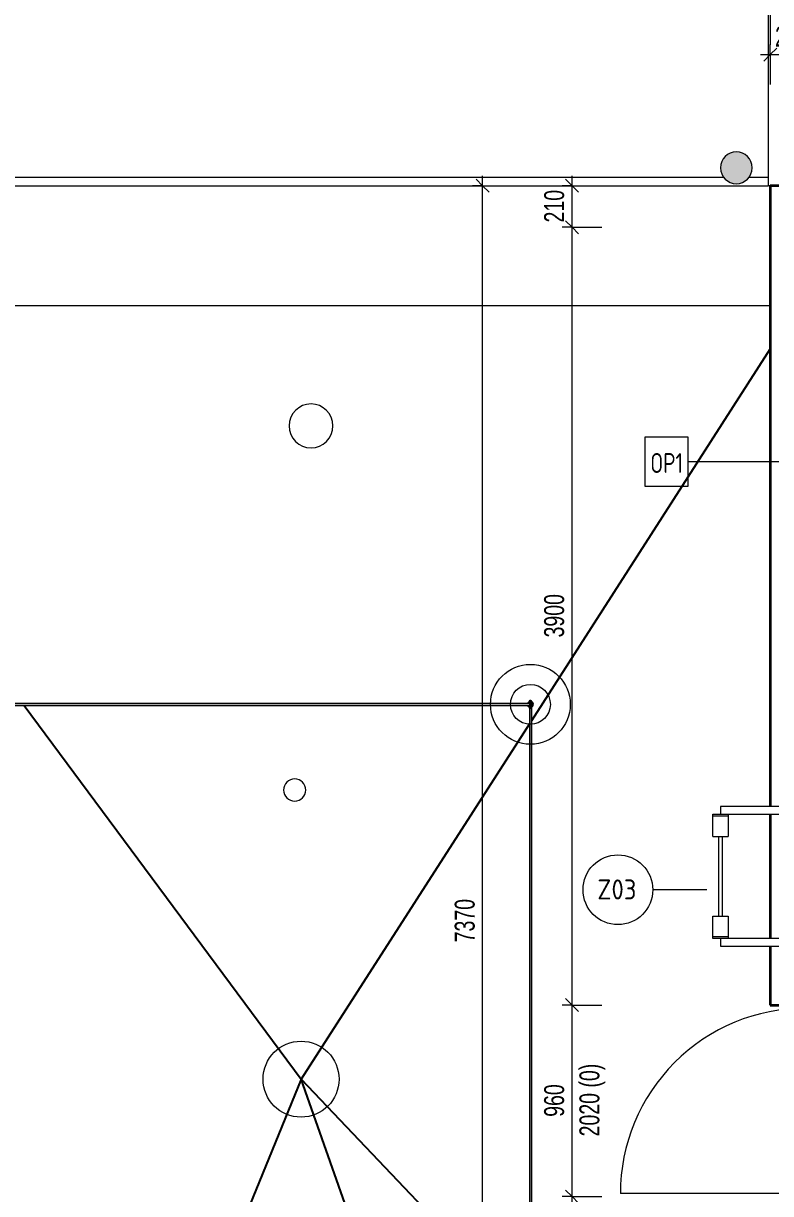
# Model space of a CAD drawing. Header units: millimetres. Extents: x -2854 to 232784, y -45352 to 20466.
# Drawn here: x 12609 to 16356, y -20988 to -15121 of the extents above; entities that cross this region are included whole.
import ezdxf

# ---------------------------------------------------------------- set-up
doc = ezdxf.new("R2010")
doc.units = ezdxf.units.MM
doc.linetypes.add('Čerchovaná se dvěma tečkami', pattern=[2.59, 1, -0.53, 0, -0.53, 0, -0.53])
for name, color, linetype, lineweight in [('A-ANNO-DIMS', 211, 'Continuous', 9), ('A-ANNO-DIMS-50', 211, 'Continuous', 9), ('A-DOOR', 31, 'Continuous', 13), ('A-DOOR-FRAM', 31, 'Continuous', 25), ('A-FLOR-HRAL', 11, 'Continuous', 13), ('A-ROOF', 132, 'Continuous', 13), ('A-ROOF-OTLN', 132, 'Continuous', 13), ('A-WALL', 113, 'Continuous', 13), ('A-WALL-IDEN', 211, 'Continuous', 9), ('E-POWR-DROP', 130, 'Continuous', 13), ('M-HVAC-CDFF', 50, 'Continuous', 13), ('P-SANR-FIXT', 6, 'Continuous', 13), ('Q-SPCQ', 91, 'Continuous', 13), ('Q-SPCQ-IDEN', 132, 'Continuous', 9)]:
    doc.layers.add(name, color=color, linetype=linetype, lineweight=lineweight)
doc.styles.add('Arial_1', font='arial.ttf', dxfattribs={"width": 0.7, "height": 100})
doc.styles.add('ISOCPEUR', font='isocpeur.ttf', dxfattribs={"width": 0.9, "height": 100})
doc.styles.add('ISOCPEUR_2', font='isocpeur.ttf', dxfattribs={"width": 0.75, "height": 100})
doc.dimstyles.new('Vnitřní_-_průhledné', dxfattribs={"dimscale": 304.8, "dimtxt": 102.02594, "dimasz": 0.213255, "dimexe": 0.164042, "dimexo": 0.0625, "dimgap": 0.032808, "dimtad": 1, "dimdec": 0, "dimrnd": 5, "dimzin": 0, "dimdsep": 46, "dimtxsty": 'Arial_1', "dimblk1": 'OBLIQUE', "dimblk2": 'OBLIQUE', "dimsah": 1, "dimcen": 0.09, "dimdle": 0.164042, "dimazin": 0, "dimtfac": 1, "dimtdec": 4, "dimtix": 1, "dimtmove": 0, "dimatfit": 3, "dimfxl": 0.492126, "dimfxlon": 1, "dimtvp": 1, "dimtolj": 1, "dimtzin": 0, "dimarcsym": 2})

# ---------------------------------------------------------------- blocks, each defined once
blk = doc.blocks.new('Zábradlí - Záchytný systém kotva-1301747-2NP_NÁVRH A')
at = {"layer": 'A-FLOR-HRAL', "flags": 128}
for points in [[(-17, -4), (-17.1, -4), (-17.3, -4), (-17.5, -4), (-17.6, -3.9), (-17.8, -3.9), (-17.9, -3.9), (-18.1, -3.8), (-18.2, -3.8), (-18.4, -3.7), (-18.5, -3.7), (-18.7, -3.6), (-18.8, -3.5), (-19, -3.5), (-19.1, -3.4), (-19.2, -3.3), (-19.4, -3.2), (-19.5, -3.1), (-19.6, -3), (-19.7, -2.9), (-19.8, -2.8), (-20, -2.7), (-20.1, -2.5), (-20.2, -2.4), (-20.3, -2.3), (-20.3, -2.2), (-20.4, -2), (-20.5, -1.9), (-20.6, -1.7), (-20.6, -1.6), (-20.7, -1.4), (-20.8, -1.3), (-20.8, -1.1), (-20.9, -1), (-20.9, -0.8), (-20.9, -0.7), (-20.9, -0.5), (-21, -0.4), (-21, -0.2), (-21, 0), (-21, 0.1), (-21, 0.3), (-21, 0.4), (-20.9, 0.6), (-20.9, 0.8), (-20.9, 0.9), (-20.8, 1.1), (-20.8, 1.2), (-20.7, 1.4), (-20.7, 1.5), (-20.6, 1.7), (-20.5, 1.8), (-20.5, 2), (-20.4, 2.1), (-20.3, 2.2), (-20.2, 2.4), (-20.1, 2.5), (-20, 2.6), (-19.9, 2.7), (-19.8, 2.8), (-19.7, 3), (-19.6, 3.1), (-19.4, 3.2), (-19.3, 3.3), (-19.2, 3.3), (-19, 3.4), (-18.9, 3.5), (-18.8, 3.6), (-18.6, 3.7), (-18.5, 3.7), (-18.3, 3.8), (-18.2, 3.8), (-18, 3.9), (-17.9, 3.9), (-17.7, 3.9), (-17.5, 4), (-17.4, 4), (-17.2, 4), (-17.1, 4), (-17, 4)], [(-17, 4), (-17, 4), (-16.9, 4), (-16.9, 4), (-16.8, 4), (-16.6, 4), (-16.5, 4), (-16.3, 4), (-16.1, 4), (-15.9, 4), (-15.6, 4), (-15.4, 4), (-15.1, 4), (-14.7, 4), (-14.4, 4), (-14, 4)], [(16.8, 4), (16.8, 4), (16.8, 4), (16.7, 4), (16.6, 4), (16.5, 4), (16.4, 4), (16.2, 4), (16, 4), (15.8, 4), (15.5, 4), (15.2, 4), (14.9, 4), (14.6, 4), (14.3, 4), (13.9, 4), (13.5, 4), (13.1, 4), (12.6, 4), (12.2, 4), (11.7, 4), (11.2, 4), (10.7, 4), (10.2, 4), (9.6, 4), (9.1, 4), (8.5, 4), (7.9, 4), (7.3, 4), (6.7, 4), (6.1, 4), (5.4, 4), (4.8, 4), (4.1, 4), (3.5, 4), (2.8, 4), (2.1, 4), (1.5, 4), (0.8, 4), (0.1, 4), (-0.6, 4), (-1.2, 4), (-1.9, 4), (-2.6, 4), (-3.2, 4), (-3.9, 4), (-4.6, 4), (-5.2, 4), (-5.9, 4), (-6.5, 4), (-7.1, 4), (-7.7, 4), (-8.3, 4), (-8.9, 4), (-9.5, 4), (-10, 4), (-10.6, 4), (-11.1, 4), (-11.6, 4), (-12.1, 4), (-12.5, 4), (-13, 4), (-13.4, 4), (-13.8, 4), (-14.2, 4), (-14.6, 4), (-14.9, 4), (-15.2, 4), (-15.5, 4), (-15.8, 4), (-16, 4), (-16.2, 4), (-16.4, 4), (-16.6, 4), (-16.7, 4), (-16.8, 4), (-16.9, 4), (-16.9, 4), (-17, 4), (-17, 4)], [(13.7, 4), (14.1, 4), (14.4, 4), (14.8, 4), (15.1, 4), (15.4, 4), (15.6, 4), (15.9, 4), (16.1, 4), (16.3, 4), (16.4, 4), (16.6, 4), (16.7, 4), (16.8, 4), (16.8, 4), (16.8, 4), (16.8, 4)], [(16.8, 4), (17, 4), (17.2, 4), (17.3, 4), (17.5, 4), (17.6, 3.9), (17.8, 3.9), (17.9, 3.9), (18.1, 3.8), (18.2, 3.8), (18.4, 3.7), (18.5, 3.6), (18.7, 3.6), (18.8, 3.5), (19, 3.4), (19.1, 3.3), (19.2, 3.2), (19.4, 3.1), (19.5, 3), (19.6, 2.9), (19.7, 2.8), (19.8, 2.7), (19.9, 2.6), (20, 2.4), (20.1, 2.3), (20.2, 2.2), (20.3, 2), (20.4, 1.9), (20.4, 1.7), (20.5, 1.6), (20.6, 1.5), (20.6, 1.3), (20.7, 1.2), (20.7, 1), (20.8, 0.8), (20.8, 0.7), (20.8, 0.5), (20.8, 0.4), (20.8, 0.2), (20.8, 0), (20.8, -0.1), (20.8, -0.3), (20.8, -0.4), (20.8, -0.6), (20.8, -0.7), (20.7, -0.9), (20.7, -1.1), (20.7, -1.2), (20.6, -1.4), (20.5, -1.5), (20.5, -1.7), (20.4, -1.8), (20.3, -1.9), (20.3, -2.1), (20.2, -2.2), (20.1, -2.3), (20, -2.5), (19.9, -2.6), (19.8, -2.7), (19.7, -2.8), (19.5, -2.9), (19.4, -3), (19.3, -3.1), (19.2, -3.2), (19, -3.3), (18.9, -3.4), (18.8, -3.5), (18.6, -3.6), (18.5, -3.6), (18.3, -3.7), (18.2, -3.8), (18, -3.8), (17.9, -3.9), (17.7, -3.9), (17.6, -3.9), (17.4, -4), (17.2, -4), (17.1, -4), (16.9, -4), (16.8, -4)], [(-13.8, -4), (-14.2, -4), (-14.6, -4), (-14.9, -4), (-15.2, -4), (-15.5, -4), (-15.8, -4), (-16, -4), (-16.2, -4), (-16.4, -4), (-16.6, -4), (-16.7, -4), (-16.8, -4), (-16.9, -4), (-16.9, -4), (-17, -4), (-17, -4)], [(-17, -4), (-17, -4), (-16.9, -4), (-16.9, -4), (-16.8, -4), (-16.6, -4), (-16.5, -4), (-16.3, -4), (-16.1, -4), (-15.9, -4), (-15.6, -4), (-15.4, -4), (-15.1, -4), (-14.7, -4), (-14.4, -4), (-14, -4), (-13.6, -4), (-13.2, -4), (-12.8, -4), (-12.3, -4), (-11.8, -4), (-11.4, -4), (-10.8, -4), (-10.3, -4), (-9.8, -4), (-9.2, -4), (-8.6, -4), (-8, -4), (-7.4, -4), (-6.8, -4), (-6.2, -4), (-5.6, -4), (-4.9, -4), (-4.3, -4), (-3.6, -4), (-2.9, -4), (-2.3, -4), (-1.6, -4), (-0.9, -4), (-0.3, -4), (0.4, -4), (1.1, -4), (1.8, -4), (2.4, -4), (3.1, -4), (3.8, -4), (4.4, -4), (5.1, -4), (5.7, -4), (6.3, -4), (7, -4), (7.6, -4), (8.2, -4), (8.8, -4), (9.3, -4), (9.9, -4), (10.4, -4), (10.9, -4), (11.4, -4), (11.9, -4), (12.4, -4), (12.8, -4), (13.3, -4), (13.7, -4), (14.1, -4), (14.4, -4), (14.8, -4), (15.1, -4), (15.4, -4), (15.6, -4), (15.9, -4), (16.1, -4), (16.3, -4), (16.4, -4), (16.6, -4), (16.7, -4), (16.8, -4), (16.8, -4), (16.8, -4), (16.8, -4)], [(16.8, -4), (16.8, -4), (16.8, -4), (16.7, -4), (16.6, -4), (16.5, -4), (16.4, -4), (16.2, -4), (16, -4), (15.8, -4), (15.5, -4), (15.2, -4), (14.9, -4), (14.6, -4), (14.3, -4), (13.9, -4)]]:
    blk.add_lwpolyline(points, dxfattribs=at)
at = {"layer": 'A-FLOR-HRAL'}
for radius in [200, 100]:
    blk.add_circle((0, 0), radius, dxfattribs=at)
for radius, start, end in [(15, 109.63434, 160.36566), (12, 114.81717, 155.18283), (10, 120, 150), (15, 15.51549, 70.36566), (12, 19.66861, 65.18283), (10, 23.82173, 60), (15, 199.63434, 344.53934), (12, 204.81717, 340.39993), (10, 210, 336.26052)]:
    blk.add_arc((0, 0), radius, start, end, dxfattribs=at)
blk = doc.blocks.new('Zábradlí - Zábradlí-1224775-2NP_NÁVRH A')
at = {"rotation": 89.99999999999982}
blk.add_blockref('Zábradlí - Záchytný systém kotva-1301747-2NP_NÁVRH A', (15151.5, -18535), dxfattribs=at)
blk = doc.blocks.new('Typ horního madla - Horní madlo_Vnitřní_-1225290-2NP_NÁVRH A')
at = {"layer": 'A-FLOR-HRAL'}
for p, q in [((15147.4, -18530), (10384.8, -18530)), ((15156.5, -18530), (15155.4, -18530)), ((15156.5, -25654.8), (15156.5, -18530)), ((10384.8, -18540), (15146.5, -18540)), ((15146.5, -18540), (15146.5, -25653.8))]:
    blk.add_line(p, q, dxfattribs=at)
for points, knots in [([(15155.8, -18530.7), (15155.9, -18530.6), (15156.1, -18530.4), (15156.4, -18530.1), (15156.4, -18530), (15156.5, -18530)], [0.8333333, 0.8333333, 0.8333333, 0.8333333, 0.875, 0.9166667, 1, 1, 1, 1]), ([(15146.5, -18540), (15146.5, -18540), (15146.5, -18539.9), (15146.8, -18539.6), (15147, -18539.4), (15147.1, -18539.3)], [0, 0, 0, 0, 0.0833333, 0.125, 0.1666667, 0.1666667, 0.1666667, 0.1666667])]:
    blk.add_open_spline(points, degree=3, knots=knots, dxfattribs=at)
blk = doc.blocks.new('Typ horního madla - Horní madlo_Vnitřní_-V35-2NP_NÁVRH A')
at = {"layer": 'A-FLOR-HRAL'}
for p, q in [((10384.8, -18530), (15147.4, -18530)), ((15155.4, -18530), (15156.5, -18530)), ((15156.5, -18530), (15156.5, -25654.8)), ((10384.8, -18540), (15146.5, -18540)), ((15146.5, -18540), (15146.5, -25653.8))]:
    blk.add_line(p, q, dxfattribs=at)
blk = doc.blocks.new('Žebřík - DPS_Žebřík ocelový střešní - Z03-2225721-2NP_NÁVRH A')
at = {"layer": 'Q-SPCQ', "color": 11}
for p, q in [((-349.7, 366.7), (-349.7, 0)), ((-330.6, 366.7), (-349.7, 366.7)), ((-311.6, 366.7), (-330.6, 366.7)), ((-311.6, 404.8), (-301.6, 404.8)), ((-311.6, 328.6), (-311.6, 404.8)), ((-311.6, 0), (-311.6, 366.7)), ((-301.6, 404.8), (-200, 404.8)), ((-301.6, 404.8), (-301.6, 328.6)), ((-200, 404.8), (-200, 328.6)), ((200, 376.7), (-200, 376.7)), ((-200, 356.7), (200, 356.7)), ((200, 404.8), (301.6, 404.8)), ((200, 404.8), (200, 328.6)), ((301.6, 404.8), (311.6, 404.8)), ((301.6, 328.6), (301.6, 404.8)), ((311.6, 404.8), (311.6, 328.6)), ((311.6, 366.7), (311.6, 0)), ((330.7, 366.7), (311.6, 366.7)), ((349.7, 366.7), (330.7, 366.7)), ((349.7, 0), (349.7, 366.7)), ((-301.6, 328.6), (-311.6, 328.6)), ((-200, 328.6), (-301.6, 328.6)), ((301.6, 328.6), (200, 328.6)), ((311.6, 328.6), (301.6, 328.6))]:
    blk.add_line(p, q, dxfattribs=at)
for points, knots in [([(-330.6, -19.1), (-332.3, -19.1), (-334.8, -18.7), (-338, -17.7), (-340.2, -16.5), (-341.9, -15.4), (-343.2, -14.3), (-344.4, -13.2), (-345.8, -11.6), (-347, -9.9), (-347.7, -8.4), (-348.3, -7.3), (-348.7, -6.1), (-349.1, -4.9), (-349.3, -3.7), (-349.6, -2.5), (-349.7, -1.2), (-349.7, -0.4), (-349.7, 0)], [0, 0, 0, 0, 0.0833333, 0.125, 0.1666667, 0.2083333, 0.2291667, 0.25, 0.2916667, 0.3333333, 0.3541667, 0.375, 0.3958333, 0.4166667, 0.4375, 0.4583333, 0.4791667, 0.5, 0.5, 0.5, 0.5]), ([(-311.6, 0), (-311.6, -0.4), (-311.6, -1.2), (-311.7, -2.5), (-312, -3.7), (-312.2, -4.9), (-312.6, -6.1), (-313, -7.3), (-313.6, -8.4), (-314.1, -9.5), (-314.8, -10.6), (-315.8, -11.9), (-316.9, -13.2), (-318.1, -14.3), (-319.4, -15.4), (-321.1, -16.5), (-323.3, -17.7), (-326.5, -18.7), (-329, -19.1), (-330.6, -19.1)], [0.5, 0.5, 0.5, 0.5, 0.5208333, 0.5416667, 0.5625, 0.5833333, 0.6041667, 0.625, 0.6458333, 0.6666667, 0.6875, 0.7083333, 0.75, 0.7708333, 0.7916667, 0.8333333, 0.875, 0.9166667, 1, 1, 1, 1]), ([(330.7, -19.1), (329, -19.1), (326.5, -18.7), (323.3, -17.7), (321.1, -16.5), (319.4, -15.4), (318.1, -14.3), (316.9, -13.2), (315.5, -11.6), (314.3, -9.9), (313.6, -8.4), (313, -7.3), (312.6, -6.1), (312.2, -4.9), (312, -3.7), (311.7, -2.5), (311.6, -1.2), (311.6, -0.4), (311.6, 0)], [0, 0, 0, 0, 0.0833333, 0.125, 0.1666667, 0.2083333, 0.2291667, 0.25, 0.2916667, 0.3333333, 0.3541667, 0.375, 0.3958333, 0.4166667, 0.4375, 0.4583333, 0.4791667, 0.5, 0.5, 0.5, 0.5]), ([(349.7, 0), (349.7, -0.4), (349.7, -1.2), (349.6, -2.5), (349.3, -3.7), (349.1, -4.9), (348.7, -6.1), (348.3, -7.3), (347.7, -8.4), (347.2, -9.5), (346.5, -10.6), (345.5, -11.9), (344.4, -13.2), (343.2, -14.3), (341.9, -15.4), (340.2, -16.5), (338, -17.7), (334.8, -18.7), (332.3, -19.1), (330.7, -19.1)], [0.5, 0.5, 0.5, 0.5, 0.5208333, 0.5416667, 0.5625, 0.5833333, 0.6041667, 0.625, 0.6458333, 0.6666667, 0.6875, 0.7083333, 0.75, 0.7708333, 0.7916667, 0.8333333, 0.875, 0.9166667, 1, 1, 1, 1])]:
    blk.add_open_spline(points, degree=3, knots=knots, dxfattribs=at)
blk = doc.blocks.new('DVERE_1k_oblozka - DD03_01_900x1970_koupelna-1549490-2NP_NÁVRH A')
at = {"layer": 'A-DOOR'}
for p, q in [((-465, 122.1), (-465, 1082.1)), ((-450, 122.1), (-500, 122.1)), ((-500, 122.1), (-500, -127.9)), ((-450, -127.9), (-450, 122.1)), ((355, 152.1), (-355, 152.1)), ((500, 122.1), (450, 122.1)), ((450, 122.1), (450, -127.9)), ((465, 152.1), (465, 122.1)), ((500, -127.9), (500, 122.1)), ((-500, -127.9), (-450, -127.9)), ((450, -127.9), (500, -127.9))]:
    blk.add_line(p, q, dxfattribs=at)
at = {"layer": 'A-DOOR', "lineweight": 25}
for p, q in [((465, 152.1), (-465, 152.1)), ((-465, 152.1), (-465, 137.1)), ((-465, 137.1), (-450, 137.1)), ((-450, 137.1), (-450, 122.1)), ((450, 122.1), (450, 137.1)), ((450, 137.1), (465, 137.1)), ((465, 137.1), (465, 152.1)), ((-450, 112.1), (450, 112.1))]:
    blk.add_line(p, q, dxfattribs=at)
at = {"layer": 'A-DOOR', "linetype": 'Čerchovaná se dvěma tečkami'}
for p, q in [((-450, 122.1), (450, 122.1)), ((-450, -127.9), (450, -127.9))]:
    blk.add_line(p, q, dxfattribs=at)
at = {"layer": 'A-DOOR'}
blk.add_arc((-465, 152.1), 930, 360, 90, dxfattribs=at)
at = {"layer": 'A-DOOR-FRAM'}
for p, q in [((-450, 122.1), (-500, 122.1)), ((-450, -127.9), (-450, 122.1)), ((450, 122.1), (450, -127.9)), ((450, 122.1), (500, 122.1)), ((-500, -127.9), (-450, -127.9)), ((500, -127.9), (450, -127.9))]:
    blk.add_line(p, q, dxfattribs=at)
blk = doc.blocks.new('Drain_Roof_15_Inch_Diameter-Zurn-Z1715 - Load Family Type Catalog-V85-2NP_NÁVRH A')
at = {"layer": 'P-SANR-FIXT'}
blk.add_circle((0, 0), 190.5, dxfattribs=at)
blk.add_circle((0, 0), 190.5, dxfattribs=at)
blk = doc.blocks.new('Komín5 - Komín5-1979406-2NP_NÁVRH A')
at = {"layer": 'M-HVAC-CDFF'}
for start, end in [(0, 180), (180, 0)]:
    blk.add_arc((0, 0), 110, start, end, dxfattribs=at)
blk = doc.blocks.new('Větrací_vyústka_střecha - Větrací_vyústka_střecha-1989516-2NP_NÁVRH A')
at = {"layer": 'M-HVAC-CDFF'}
for start, end in [(0, 180), (180, 0)]:
    blk.add_arc((0, 0), 55.6, start, end, dxfattribs=at)
blk = doc.blocks.new('DIMBLOCK4-2NP_NÁVRH A')
at = {"layer": 'A-ANNO-DIMS-50', "lineweight": 18}
for p, q in [((15360.1, -21002.5), (15327.6, -20970)), ((15360.1, -21002.5), (15392.6, -21035)), ((15360.1, -23307.4), (15327.6, -23274.9)), ((15360.1, -23307.4), (15392.6, -23339.9))]:
    blk.add_line(p, q, dxfattribs=at)
at = {"layer": 'A-ANNO-DIMS-50'}
for p, q in [((15360.1, -21002.5), (15310.1, -21002.5)), ((15360.1, -23357.4), (15360.1, -21002.5)), ((15360.1, -21002.5), (15510.1, -21002.5)), ((15360.1, -23307.4), (15310.1, -23307.4)), ((15360.1, -23307.4), (15510.1, -23307.4))]:
    blk.add_line(p, q, dxfattribs=at)
at = {"layer": 'A-ANNO-DIMS-50', "color": 0, "insert": (15220.3, -22261.7), "char_height": 100, "width": 256.164, "attachment_point": 1, "rotation": 90, "line_spacing_factor": 0.941778, "style": 'Arial_1'}
blk.add_mtext('2305', dxfattribs=at)
blk = doc.blocks.new('_Oblique')
at = {"color": 0, "linetype": 'ByBlock', "lineweight": -2}
blk.add_line((-0.5, -0.5), (0.5, 0.5), dxfattribs=at)
blk = doc.blocks.new('DIMBLOCK5-2NP_NÁVRH A')
at = {"layer": 'A-ANNO-DIMS-50'}
for p, q in [((15360.1, -20042.5), (15310.1, -20042.5)), ((15360.1, -21002.5), (15360.1, -20042.5)), ((15360.1, -20042.5), (15510.1, -20042.5)), ((15360.1, -21002.5), (15310.1, -21002.5)), ((15360.1, -21002.5), (15510.1, -21002.5))]:
    blk.add_line(p, q, dxfattribs=at)
at = {"layer": 'A-ANNO-DIMS-50', "lineweight": 18}
for p, q in [((15360.1, -20042.5), (15327.6, -20010)), ((15360.1, -20042.5), (15392.6, -20075)), ((15360.1, -21002.5), (15327.6, -20970)), ((15360.1, -21002.5), (15392.6, -21035))]:
    blk.add_line(p, q, dxfattribs=at)
at = {"layer": 'A-ANNO-DIMS-50', "color": 0, "char_height": 100, "attachment_point": 1, "rotation": 90, "line_spacing_factor": 0.941778, "style": 'Arial_1'}
for s, insert, width in [('2020 (0)', (15397.3, -20700.7), 427.567), ('960', (15220.3, -20602.6), 192.123)]:
    blk.add_mtext(s, dxfattribs=dict(at, insert=insert, width=width))
blk = doc.blocks.new('DIMBLOCK6-2NP_NÁVRH A')
at = {"layer": 'A-ANNO-DIMS-50', "lineweight": 18}
for p, q in [((15360.1, -16143.3), (15327.6, -16110.8)), ((15360.1, -16143.3), (15392.6, -16175.8)), ((15360.1, -20042.5), (15327.6, -20010)), ((15360.1, -20042.5), (15392.6, -20075))]:
    blk.add_line(p, q, dxfattribs=at)
at = {"layer": 'A-ANNO-DIMS-50'}
for p, q in [((15360.1, -16143.3), (15310.1, -16143.3)), ((15360.1, -20042.5), (15360.1, -16143.3)), ((15360.1, -16143.3), (15510.1, -16143.3)), ((15360.1, -20042.5), (15310.1, -20042.5)), ((15360.1, -20042.5), (15510.1, -20042.5))]:
    blk.add_line(p, q, dxfattribs=at)
at = {"layer": 'A-ANNO-DIMS-50', "color": 0, "insert": (15220.3, -18199.6), "char_height": 100, "width": 256.164, "attachment_point": 1, "rotation": 90, "line_spacing_factor": 0.941778, "style": 'Arial_1'}
blk.add_mtext('3900', dxfattribs=at)
blk = doc.blocks.new('DIMBLOCK7-2NP_NÁVRH A')
at = {"layer": 'A-ANNO-DIMS-50'}
for p, q in [((15360.1, -16143.3), (15360.1, -15885.3)), ((15360.1, -15935.3), (15310.1, -15935.3)), ((15360.1, -15935.3), (15510.1, -15935.3)), ((15360.1, -16143.3), (15310.1, -16143.3)), ((15360.1, -16143.3), (15510.1, -16143.3))]:
    blk.add_line(p, q, dxfattribs=at)
at = {"layer": 'A-ANNO-DIMS-50', "lineweight": 18}
for p, q in [((15360.1, -15935.3), (15327.6, -15902.8)), ((15360.1, -15935.3), (15392.6, -15967.8)), ((15360.1, -16143.3), (15327.6, -16110.8)), ((15360.1, -16143.3), (15392.6, -16175.8))]:
    blk.add_line(p, q, dxfattribs=at)
at = {"layer": 'A-ANNO-DIMS-50', "color": 0, "insert": (15220.3, -16119.3), "char_height": 100, "width": 192.123, "attachment_point": 1, "rotation": 90, "line_spacing_factor": 0.941778, "style": 'Arial_1'}
blk.add_mtext('210', dxfattribs=at)
blk = doc.blocks.new('DIMBLOCK10-2NP_NÁVRH A')
at = {"layer": 'A-ANNO-DIMS-50'}
for p, q in [((16354.5, -15277.5), (16354.5, -15227.5)), ((16562.5, -15277.5), (16562.5, -15227.5)), ((16304.5, -15277.5), (16562.5, -15277.5)), ((16354.5, -15277.5), (16354.5, -15427.5)), ((16562.5, -15277.5), (16562.5, -15427.5))]:
    blk.add_line(p, q, dxfattribs=at)
at = {"layer": 'A-ANNO-DIMS-50', "lineweight": 18}
for p, q in [((16354.5, -15277.5), (16387, -15245)), ((16562.5, -15277.5), (16595, -15245)), ((16354.5, -15277.5), (16322, -15310)), ((16562.5, -15277.5), (16530, -15310))]:
    blk.add_line(p, q, dxfattribs=at)
at = {"layer": 'A-ANNO-DIMS-50', "color": 0, "insert": (16378.4, -15137.7), "char_height": 100, "width": 192.123, "attachment_point": 1, "line_spacing_factor": 0.941778, "style": 'Arial_1'}
blk.add_mtext('210', dxfattribs=at)
blk = doc.blocks.new('Popiska speciální vybavení - Popiska okna_Bublina-1426311-2NP_NÁVRH A')
at = {"layer": 'Q-SPCQ-IDEN'}
blk.add_circle((0, 0), 3.5, dxfattribs=at)
blk = doc.blocks.new('DIMBLOCK83-2NP_NÁVRH A')
at = {"layer": 'A-ANNO-DIMS-50'}
for p, q in [((14911.7, -23357.4), (14911.7, -15885.3)), ((14911.7, -15935.3), (14861.7, -15935.3)), ((14911.7, -15935.3), (15383.4, -15935.3)), ((14911.7, -23307.4), (14861.7, -23307.4)), ((14911.7, -23307.4), (15383.4, -23307.4))]:
    blk.add_line(p, q, dxfattribs=at)
at = {"layer": 'A-ANNO-DIMS-50', "lineweight": 18}
for p, q in [((14911.7, -15935.3), (14879.2, -15902.8)), ((14911.7, -15935.3), (14944.2, -15967.8)), ((14911.7, -23307.4), (14879.2, -23274.9)), ((14911.7, -23307.4), (14944.2, -23339.9))]:
    blk.add_line(p, q, dxfattribs=at)
at = {"layer": 'A-ANNO-DIMS-50', "color": 0, "insert": (14771.9, -19728.1), "char_height": 100, "width": 256.164, "attachment_point": 1, "rotation": 90, "line_spacing_factor": 0.941778, "style": 'Arial_1'}
blk.add_mtext('7370', dxfattribs=at)
blk = doc.blocks.new('DIMBLOCK92-2NP_NÁVRH A')
at = {"layer": 'A-ANNO-DIMS-50'}
for p, q in [((16304.5, -14956.8), (23668.3, -14956.8)), ((16354.5, -14956.8), (16354.5, -14906.8)), ((16354.5, -14956.8), (16354.5, -15228.2)), ((23668.3, -14956.8), (23668.3, -14906.8)), ((23668.3, -14956.8), (23668.3, -15106.8))]:
    blk.add_line(p, q, dxfattribs=at)
at = {"layer": 'A-ANNO-DIMS-50', "lineweight": 18}
for p, q in [((16354.5, -14956.8), (16322, -14989.3)), ((16354.5, -14956.8), (16387, -14924.3)), ((23668.3, -14956.8), (23635.8, -14989.3)), ((23668.3, -14956.8), (23700.8, -14924.3))]:
    blk.add_line(p, q, dxfattribs=at)
at = {"layer": 'A-ANNO-DIMS-50', "color": 0, "insert": (19904.6, -14816.9), "char_height": 100, "width": 256.164, "attachment_point": 1, "line_spacing_factor": 0.941778, "style": 'Arial_1'}
blk.add_mtext('7315', dxfattribs=at)

msp = doc.modelspace()

# ---------------------------------------------------------------- hatches: boundary and pattern name
at = {"layer": 'E-POWR-DROP'}
msp.add_hatch(color=11, dxfattribs=at).paths.add_polyline_path([(16184.2, -15924.9), (16204.7, -15922.2), (16223.9, -15914.3), (16240.4, -15901.7), (16253, -15885.2), (16261, -15866), (16263.7, -15845.4), (16260.8, -15824.4), (16253, -15805.7), (16240.4, -15789.2), (16223.9, -15776.6), (16204.7, -15768.7), (16184.2, -15765.9), (16163.6, -15768.7), (16144.4, -15776.6), (16127.9, -15789.2), (16115.3, -15805.7), (16107.4, -15824.9), (16104.7, -15845.4), (16107.4, -15866), (16115.3, -15885.2), (16127.9, -15901.7), (16144.4, -15914.3), (16163.6, -15922.2)])

# ---------------------------------------------------------------- linework, layer by layer
at = {"layer": 'A-ROOF', "color": 11}
for p, q in [((16354.5, -15935.3), (16344.5, -15935.3)), ((4472.8, -16535), (16354.5, -16535))]:
    msp.add_line(p, q, dxfattribs=at)
at = {"layer": 'A-ROOF', "color": 71, "lineweight": 25}
for p, q in [((16354.5, -16753.5), (15156.5, -18617)), ((12612.9, -18540), (14001.3, -20413.9)), ((15146.5, -18632.6), (14001.3, -20413.9)), ((14001.3, -20413.9), (11869, -25653.8)), ((15146.5, -23657.2), (14001.3, -20413.9)), ((14001.3, -20413.9), (15146.5, -21614.6))]:
    msp.add_line(p, q, dxfattribs=at)
at = {"layer": 'A-ROOF-OTLN', "color": 11}
for p, q in [((16121.5, -15893.3), (7012.8, -15893.3)), ((16344.5, -15893.3), (16246.8, -15893.3)), ((16344.5, -15893.3), (16344.5, -15935.3)), ((6970.8, -15935.3), (16344.5, -15935.3))]:
    msp.add_line(p, q, dxfattribs=at)
at = {"layer": 'A-WALL', "color": 11}
msp.add_line((16344.7, -15935.3), (16344.7, -4236.1), dxfattribs=at)
at = {"layer": 'A-WALL', "color": 1, "lineweight": 35}
for p, q in [((16354.5, -15935.3), (16354.5, -19047.4)), ((17411.5, -15935.3), (16354.5, -15935.3)), ((16354.5, -19085.5), (16354.5, -19708.7)), ((16354.5, -19746.8), (16354.5, -20042.5)), ((16354.5, -20042.5), (16562.5, -20042.5))]:
    msp.add_line(p, q, dxfattribs=at)
at = {"layer": 'A-WALL-IDEN'}
msp.add_line((16458.5, -17318.9), (15941.7, -17318.9), dxfattribs=at)
at = {"layer": 'A-WALL-IDEN', "flags": 128}
msp.add_lwpolyline([(15727.8, -17194.7), (15941.7, -17194.7), (15941.7, -17443.2), (15727.8, -17443.2)], close=True, dxfattribs=at)
at = {"layer": 'E-POWR-DROP', "color": 11}
for start, end in [(0, 180), (180, 0)]:
    msp.add_arc((16184.2, -15845.4), 79.5, start, end, dxfattribs=at)
at = {"layer": 'Q-SPCQ-IDEN'}
msp.add_line((16036.4, -19464.3), (15765.4, -19464.3), dxfattribs=at)

# ---------------------------------------------------------------- block references
at = {"layer": 'A-DOOR', "rotation": 90}
msp.add_blockref('DVERE_1k_oblozka - DD03_01_900x1970_koupelna-1549490-2NP_NÁVRH A', (16684.6, -20522.5), dxfattribs=at)
at = {"layer": 'A-FLOR-HRAL'}
for name in ['Zábradlí - Zábradlí-1224775-2NP_NÁVRH A', 'Typ horního madla - Horní madlo_Vnitřní_-1225290-2NP_NÁVRH A', 'Typ horního madla - Horní madlo_Vnitřní_-V35-2NP_NÁVRH A']:
    msp.add_blockref(name, (0, 0), dxfattribs=at)
at = {"layer": 'M-HVAC-CDFF', "rotation": 180}
for name, p in [('Komín5 - Komín5-1979406-2NP_NÁVRH A', (14051.4, -17139)), ('Větrací_vyústka_střecha - Větrací_vyústka_střecha-1989516-2NP_NÁVRH A', (13969.6, -18964.6))]:
    msp.add_blockref(name, p, dxfattribs=at)
at = {"layer": 'P-SANR-FIXT'}
msp.add_blockref('Drain_Roof_15_Inch_Diameter-Zurn-Z1715 - Load Family Type Catalog-V85-2NP_NÁVRH A', (14001.3, -20413.9), dxfattribs=at)
at = {"layer": 'Q-SPCQ', "color": 11, "rotation": 89.99999999999993}
msp.add_blockref('Žebřík - DPS_Žebřík ocelový střešní - Z03-2225721-2NP_NÁVRH A', (16471.2, -19397.1), dxfattribs=at)
at = {"layer": 'Q-SPCQ-IDEN', "xscale": 49.99999999999998, "yscale": 49.99999999999998, "zscale": 49.99999999999998}
msp.add_blockref('Popiska speciální vybavení - Popiska okna_Bublina-1426311-2NP_NÁVRH A', (15590.4, -19464.3), dxfattribs=at)

# ---------------------------------------------------------------- texts
at = {"layer": 'A-WALL-IDEN', "insert": (15752.8, -17275.1), "char_height": 100, "width": 195.411, "attachment_point": 1, "style": 'ISOCPEUR_2'}
msp.add_mtext('OP1', dxfattribs=at)
at = {"layer": 'Q-SPCQ-IDEN', "insert": (15487, -19412.8), "char_height": 100, "width": 248.924, "attachment_point": 1, "style": 'ISOCPEUR'}
msp.add_mtext('Z03', dxfattribs=at)

# ---------------------------------------------------------------- dimensions: what is measured, and where the dimension line sits
at = {"layer": 'A-ANNO-DIMS'}
for base, p1, p2, override, picture, middle in [((23668.3, -14956.8), (16354.5, -15228.2), (23668.3, -15106.8), {"dimpost": '<>', "dimfxl": 7314.841564}, 'DIMBLOCK92-2NP_NÁVRH A', (20011.4, -14895.7)), ((16562.5, -15277.5), (16354.5, -15427.5), (16562.5, -15427.5), {"dimpost": '<>', "dimfxl": 208}, 'DIMBLOCK10-2NP_NÁVRH A', (16458.5, -15216.5))]:
    dim = msp.add_linear_dim(base=base, p1=p1, p2=p2, dimstyle='Vnitřní_-_průhledné', override=override, dxfattribs=at)
    dim.commit()
    dim.dimension.update_dxf_attribs({"geometry": picture, "text_midpoint": middle})
for base, p1, p2, override, picture, middle in [((14911.7, -15935.3), (15383.4, -23307.4), (15383.4, -15935.3), {"dimpost": '<>', "dimfxl": 7372.096045}, 'DIMBLOCK83-2NP_NÁVRH A', (14850.6, -19621.3)), ((15360.1, -15935.3), (15510.1, -16143.3), (15510.1, -15935.3), {"dimpost": '<>', "dimfxl": 208}, 'DIMBLOCK7-2NP_NÁVRH A', (15299.1, -16039.3)), ((15360.1, -16143.3), (15510.1, -20042.5), (15510.1, -16143.3), {"dimpost": '<>', "dimfxl": 3899.227484}, 'DIMBLOCK6-2NP_NÁVRH A', (15299, -18092.9)), ((15360.1, -21002.5), (15510.1, -23307.4), (15510.1, -21002.5), {"dimpost": '<>', "dimfxl": 2304.868561}, 'DIMBLOCK4-2NP_NÁVRH A', (15299, -22154.9))]:
    dim = msp.add_linear_dim(base=base, p1=p1, p2=p2, angle=90, dimstyle='Vnitřní_-_průhledné', override=override, dxfattribs=at)
    dim.commit()
    dim.dimension.update_dxf_attribs({"geometry": picture, "text_midpoint": middle})
dim = msp.add_linear_dim(base=(15360.1, -20042.5), p1=(15510.1, -21002.5), p2=(15510.1, -20042.5), angle=90, text='<>\\X2020 (0)', dimstyle='Vnitřní_-_průhledné', override={"dimpost": '<>', "dimfxl": 960}, dxfattribs=at)
dim.commit()
dim.dimension.update_dxf_attribs({"geometry": 'DIMBLOCK5-2NP_NÁVRH A', "text_midpoint": (15360.1, -20522.5)})

doc.saveas('drawing.dxf')
